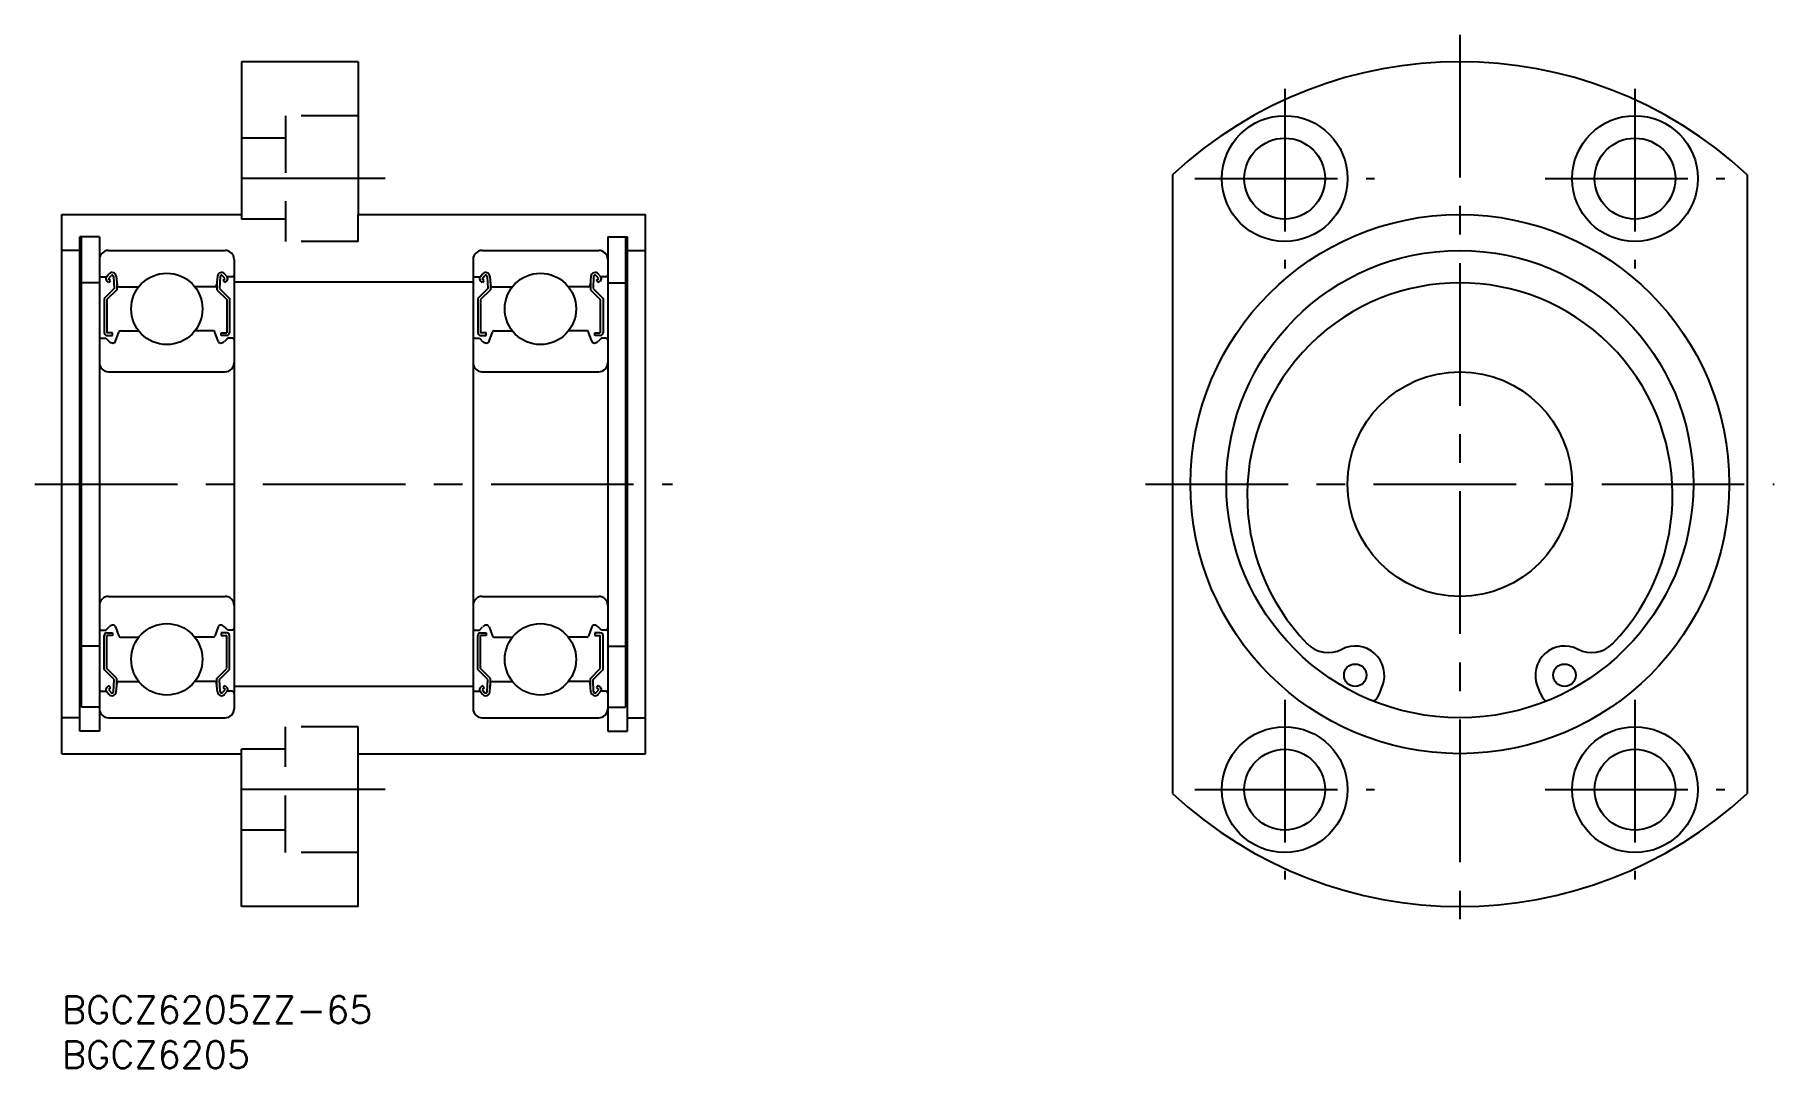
# Model space of a CAD drawing. Extents: x -3 to 191, y -8 to 107.
import ezdxf

# ---------------------------------------------------------------- set-up
doc = ezdxf.new("R2010")
doc.units = 0
doc.header["$LTSCALE"] = 0.5
doc.linetypes.add('CENTER', pattern=[50.8, 31.75, -6.35, 6.35, -6.35])
doc.linetypes.add('DASHED', pattern=[19.05, 12.7, -6.35])
for name, color, linetype in [('MSM_CENTER', 1, 'CENTER'), ('MSM_CONTINUOUS', 7, 'CONTINUOUS'), ('MSM_DASHED', 4, 'DASHED'), ('MSM_PART_NUMBER', 7, 'CONTINUOUS')]:
    doc.layers.add(name, color=color, linetype=linetype)
doc.styles.get("Standard").update_dxf_attribs({"font": 'txt.shx', "height": 3, "bigfont": 'bigfont.shx'})

# ---------------------------------------------------------------- blocks, each defined once
blk = doc.blocks.new('*U6')
at = {"layer": 'MSM_PART_NUMBER'}
blk.add_text('BGCZ6205ZZ-65', height=3, dxfattribs=at).set_placement((0, -3))
blk = doc.blocks.new('*U7')
at = {"layer": 'MSM_PART_NUMBER'}
blk.add_text('BGCZ6205', height=3, dxfattribs=at).set_placement((0, -8))

msp = doc.modelspace()

# ---------------------------------------------------------------- linework, layer by layer
at = {"layer": 'MSM_CENTER'}
for p, q in [((155.68, 107), (155.68, 7)), ((136.18, 101), (136.18, 81)), ((175.18, 101), (175.18, 81)), ((36, 91), (17, 91)), ((126.18, 91), (146.18, 91)), ((165.18, 91), (185.18, 91)), ((-3, 57), (68, 57)), ((120.68, 57), (190.68, 57)), ((136.18, 33), (136.18, 13)), ((175.18, 33), (175.18, 13)), ((36, 23), (17, 23)), ((126.18, 23), (146.18, 23)), ((165.18, 23), (185.18, 23))]:
    msp.add_line(p, q, dxfattribs=at)
at = {"layer": 'MSM_CONTINUOUS'}
for p, q in [((33, 104), (20, 104)), ((20, 104), (20, 87)), ((29.75, 104), (29.75, 104)), ((33, 104), (33, 87)), ((123.68, 91.42), (123.68, 22.58)), ((187.68, 91.42), (187.68, 22.58)), ((0, 27), (0, 87)), ((0, 87), (20, 87)), ((33, 87), (65, 87)), ((65, 27), (65, 87)), ((4.2, 84.5), (2, 84.5)), ((2, 29.5), (2, 84.5)), ((2.2, 32.18), (2.2, 84.5)), ((4.2, 84.5), (4.2, 29.5)), ((60.8, 84.5), (60.8, 29.5)), ((60.8, 84.5), (63, 84.5)), ((62.8, 32.18), (62.8, 84.5)), ((63, 29.5), (63, 84.5)), ((2, 83), (0, 83)), ((5.2, 83), (18.2, 83)), ((19.2, 82), (19.2, 32)), ((45.8, 82), (45.8, 32)), ((46.8, 83), (59.8, 83)), ((63, 83), (65, 83)), ((4.4, 80.05), (4.98, 80.05)), ((4.98, 80.05), (5.26, 80.39)), ((5.25, 79.43), (5.02, 79.63)), ((5.21, 79.86), (5.49, 80.19)), ((5.44, 79.66), (5.21, 79.86)), ((5.25, 79.43), (5.44, 79.66)), ((5.77, 80.1), (5.83, 78.75)), ((6.07, 80.13), (6.16, 79.13)), ((6.13, 79.48), (6.13, 78.63)), ((17.33, 80.13), (17.24, 79.13)), ((17.27, 79.48), (17.27, 78.63)), ((17.63, 80.1), (17.57, 78.75)), ((18.19, 79.86), (17.91, 80.19)), ((17.96, 79.66), (18.19, 79.86)), ((18.15, 79.43), (17.96, 79.66)), ((18.42, 80.05), (18.14, 80.39)), ((18.15, 79.43), (18.38, 79.63)), ((19, 80.05), (18.42, 80.05)), ((19.2, 79.5), (45.8, 79.5)), ((46, 80.05), (46.58, 80.05)), ((46.58, 80.05), (46.86, 80.39)), ((46.85, 79.43), (46.62, 79.63)), ((46.81, 79.86), (47.09, 80.19)), ((47.04, 79.66), (46.81, 79.86)), ((46.85, 79.43), (47.04, 79.66)), ((47.37, 80.1), (47.43, 78.75)), ((47.67, 80.13), (47.76, 79.13)), ((47.73, 79.48), (47.73, 78.63)), ((58.93, 80.13), (58.84, 79.13)), ((58.87, 79.48), (58.87, 78.63)), ((59.23, 80.1), (59.17, 78.75)), ((59.79, 79.86), (59.51, 80.19)), ((59.56, 79.66), (59.79, 79.86)), ((59.75, 79.43), (59.56, 79.66)), ((60.02, 80.05), (59.74, 80.39)), ((59.75, 79.43), (59.98, 79.63)), ((60.6, 80.05), (60.02, 80.05)), ((4.21, 79.4), (2.21, 79.4)), ((5.83, 78.75), (4.73, 77.65)), ((4.73, 77.65), (4.73, 73.85)), ((6.13, 78.63), (5.03, 77.53)), ((5.03, 77.53), (5.03, 73.85)), ((6.36, 78.95), (8.58, 78.95)), ((17.04, 78.95), (14.82, 78.95)), ((17.27, 78.63), (18.37, 77.53)), ((17.57, 78.75), (18.67, 77.65)), ((18.37, 77.53), (18.37, 73.85)), ((18.67, 77.65), (18.67, 73.85)), ((47.43, 78.75), (46.33, 77.65)), ((46.33, 77.65), (46.33, 73.85)), ((47.73, 78.63), (46.63, 77.53)), ((46.63, 77.53), (46.63, 73.85)), ((47.96, 78.95), (50.18, 78.95)), ((58.64, 78.95), (56.42, 78.95)), ((58.87, 78.63), (59.97, 77.53)), ((59.17, 78.75), (60.27, 77.65)), ((59.97, 77.53), (59.97, 73.85)), ((60.27, 77.65), (60.27, 73.85)), ((60.79, 79.4), (62.79, 79.4)), ((5.65, 73.85), (5.03, 73.85)), ((5.65, 73.55), (5.65, 73.85)), ((5.98, 72.9), (6.35, 73.92)), ((6.54, 74.05), (8.58, 74.05)), ((16.86, 74.05), (14.82, 74.05)), ((17.42, 72.9), (17.05, 73.92)), ((17.75, 73.55), (17.75, 73.85)), ((17.75, 73.85), (18.37, 73.85)), ((47.25, 73.85), (46.63, 73.85)), ((47.25, 73.55), (47.25, 73.85)), ((47.58, 72.9), (47.95, 73.92)), ((48.14, 74.05), (50.18, 74.05)), ((58.46, 74.05), (56.42, 74.05)), ((59.02, 72.9), (58.65, 73.92)), ((59.35, 73.55), (59.35, 73.85)), ((59.35, 73.85), (59.97, 73.85)), ((4.4, 73.25), (4.9, 73.25)), ((4.9, 73.25), (5.27, 72.88)), ((5.03, 73.55), (5.65, 73.55)), ((18.37, 73.55), (17.75, 73.55)), ((18.5, 73.25), (18.13, 72.88)), ((19, 73.25), (18.5, 73.25)), ((46, 73.25), (46.5, 73.25)), ((46.5, 73.25), (46.87, 72.88)), ((46.63, 73.55), (47.25, 73.55)), ((59.97, 73.55), (59.35, 73.55)), ((60.1, 73.25), (59.73, 72.88)), ((60.6, 73.25), (60.1, 73.25)), ((5.2, 69.5), (18.2, 69.5)), ((46.8, 69.5), (59.8, 69.5)), ((5.2, 44.5), (18.2, 44.5)), ((46.8, 44.5), (59.8, 44.5)), ((4.4, 40.75), (4.9, 40.75)), ((4.9, 40.75), (5.27, 41.12)), ((5.98, 41.1), (6.35, 40.08)), ((17.42, 41.1), (17.05, 40.08)), ((18.5, 40.75), (18.13, 41.12)), ((19, 40.75), (18.5, 40.75)), ((46, 40.75), (46.5, 40.75)), ((46.5, 40.75), (46.87, 41.12)), ((47.58, 41.1), (47.95, 40.08)), ((59.02, 41.1), (58.65, 40.08)), ((60.1, 40.75), (59.73, 41.12)), ((60.6, 40.75), (60.1, 40.75)), ((4.21, 38.98), (2.21, 38.98)), ((4.73, 36.35), (4.73, 40.15)), ((5.03, 40.45), (5.65, 40.45)), ((5.65, 40.15), (5.03, 40.15)), ((5.03, 36.47), (5.03, 40.15)), ((5.65, 40.45), (5.65, 40.15)), ((6.54, 39.95), (8.58, 39.95)), ((16.86, 39.95), (14.82, 39.95)), ((17.75, 40.45), (17.75, 40.15)), ((18.37, 40.45), (17.75, 40.45)), ((17.75, 40.15), (18.37, 40.15)), ((18.37, 36.47), (18.37, 40.15)), ((18.67, 36.35), (18.67, 40.15)), ((46.33, 36.35), (46.33, 40.15)), ((46.63, 40.45), (47.25, 40.45)), ((46.63, 36.47), (46.63, 40.15)), ((47.25, 40.15), (46.63, 40.15)), ((47.25, 40.45), (47.25, 40.15)), ((48.14, 39.95), (50.18, 39.95)), ((58.46, 39.95), (56.42, 39.95)), ((59.35, 40.45), (59.35, 40.15)), ((59.97, 40.45), (59.35, 40.45)), ((59.35, 40.15), (59.97, 40.15)), ((59.97, 36.47), (59.97, 40.15)), ((60.27, 36.35), (60.27, 40.15)), ((60.79, 38.98), (62.79, 38.98)), ((5.83, 35.25), (4.73, 36.35)), ((6.13, 35.37), (5.03, 36.47)), ((5.77, 33.9), (5.83, 35.25)), ((6.07, 33.87), (6.16, 34.87)), ((6.13, 34.52), (6.13, 35.37)), ((6.36, 35.05), (8.58, 35.05)), ((17.04, 35.05), (14.82, 35.05)), ((17.33, 33.87), (17.24, 34.87)), ((17.27, 35.37), (18.37, 36.47)), ((17.27, 34.52), (17.27, 35.37)), ((17.57, 35.25), (18.67, 36.35)), ((17.63, 33.9), (17.57, 35.25)), ((47.43, 35.25), (46.33, 36.35)), ((47.73, 35.37), (46.63, 36.47)), ((47.37, 33.9), (47.43, 35.25)), ((47.67, 33.87), (47.76, 34.87)), ((47.73, 34.52), (47.73, 35.37)), ((47.96, 35.05), (50.18, 35.05)), ((58.64, 35.05), (56.42, 35.05)), ((58.93, 33.87), (58.84, 34.87)), ((58.87, 35.37), (59.97, 36.47)), ((58.87, 34.52), (58.87, 35.37)), ((59.17, 35.25), (60.27, 36.35)), ((59.23, 33.9), (59.17, 35.25)), ((4.4, 33.95), (4.98, 33.95)), ((4.98, 33.95), (5.26, 33.61)), ((5.25, 34.57), (5.02, 34.37)), ((5.44, 34.34), (5.21, 34.14)), ((5.21, 34.14), (5.49, 33.81)), ((5.25, 34.57), (5.44, 34.34)), ((18.19, 34.14), (17.91, 33.81)), ((18.15, 34.57), (17.96, 34.34)), ((17.96, 34.34), (18.19, 34.14)), ((18.42, 33.95), (18.14, 33.61)), ((18.15, 34.57), (18.38, 34.37)), ((19, 33.95), (18.42, 33.95)), ((19.2, 34.5), (45.8, 34.5)), ((46, 33.95), (46.58, 33.95)), ((46.58, 33.95), (46.86, 33.61)), ((46.85, 34.57), (46.62, 34.37)), ((47.04, 34.34), (46.81, 34.14)), ((46.81, 34.14), (47.09, 33.81)), ((46.85, 34.57), (47.04, 34.34)), ((59.79, 34.14), (59.51, 33.81)), ((59.75, 34.57), (59.56, 34.34)), ((59.56, 34.34), (59.79, 34.14)), ((60.02, 33.95), (59.74, 33.61)), ((59.75, 34.57), (59.98, 34.37)), ((60.6, 33.95), (60.02, 33.95)), ((146.76, 33.78), (147.07, 34.57)), ((164.3, 34.57), (164.6, 33.78)), ((2, 31), (0, 31)), ((4.21, 32.18), (2.21, 32.18)), ((5.2, 31), (18.2, 31)), ((8.75, 31), (8.75, 31)), ((46.8, 31), (59.8, 31)), ((50.35, 31), (50.35, 31)), ((60.79, 32.18), (62.79, 32.18)), ((63, 31), (65, 31)), ((4.2, 29.5), (2, 29.5)), ((60.8, 29.5), (63, 29.5)), ((0, 27), (20, 27)), ((20, 10), (20, 27)), ((33, 27), (65, 27)), ((33, 10), (33, 27)), ((33, 10), (20, 10))]:
    msp.add_line(p, q, dxfattribs=at)
for centre, radius in [((136.18, 91), 7), ((175.18, 91), 7), ((136.18, 91), 4.5), ((175.18, 91), 4.5), ((155.68, 57), 30), ((155.68, 57), 26), ((11.7, 76.5), 3.97), ((53.3, 76.5), 3.97), ((155.68, 57), 12.5), ((11.7, 37.5), 3.97), ((53.3, 37.5), 3.97), ((144.03, 35.73), 1.25), ((167.33, 35.73), 1.25), ((136.18, 23), 7), ((175.18, 23), 7), ((136.18, 23), 4.5), ((175.18, 23), 4.5)]:
    msp.add_circle(centre, radius, dxfattribs=at)
for centre, radius, start, end in [((155.68, 57), 47, 47.0898, 132.9102), ((5.2, 82), 1, 90, 180), ((18.2, 82), 1, 0, 90), ((46.8, 82), 1, 90, 180), ((59.8, 82), 1, 0, 90), ((4.4, 80.25), 0.2, 180, 270), ((5.21, 79.86), 0.3, 139.9105, 229.9992), ((5.61, 80.09), 0.46, 4.9869, 139.9105), ((5.61, 80.09), 0.16, 2.3754, 139.9946), ((17.79, 80.09), 0.46, 40.0895, 175.0131), ((17.79, 80.09), 0.16, 40.0054, 177.6246), ((18.19, 79.86), 0.3, 310.0008, 40.0895), ((19, 80.25), 0.2, 270, 0), ((46, 80.25), 0.2, 180, 270), ((46.81, 79.86), 0.3, 139.9105, 229.9992), ((47.21, 80.09), 0.46, 4.9869, 139.9105), ((47.21, 80.09), 0.16, 2.3754, 139.9946), ((59.39, 80.09), 0.46, 40.0895, 175.0131), ((59.39, 80.09), 0.16, 40.0054, 177.6246), ((59.79, 79.86), 0.3, 310.0008, 40.0895), ((60.6, 80.25), 0.2, 270, 0), ((6.36, 79.15), 0.2, 184.9869, 270), ((17.04, 79.15), 0.2, 270, 355.0131), ((47.96, 79.15), 0.2, 184.9869, 270), ((58.64, 79.15), 0.2, 270, 355.0131), ((155.68, 55.72), 23.68, 315.8423, 224.1577), ((5.03, 73.85), 0.3, 180, 270), ((6.54, 73.85), 0.2, 90, 160.0304), ((16.86, 73.85), 0.2, 19.9696, 90), ((18.37, 73.85), 0.3, 270, 0), ((46.63, 73.85), 0.3, 180, 270), ((48.14, 73.85), 0.2, 90, 160.0304), ((58.46, 73.85), 0.2, 19.9696, 90), ((59.97, 73.85), 0.3, 270, 0), ((4.4, 73.05), 0.2, 90, 180), ((5.7, 73.3), 0.6, 225.0023, 272.8279), ((5.7, 73), 0.3, 265.4914, 340.0304), ((17.7, 73), 0.3, 199.9696, 274.5086), ((17.7, 73.3), 0.6, 267.1721, 314.9977), ((19, 73.05), 0.2, 0, 90), ((46, 73.05), 0.2, 90, 180), ((47.3, 73.3), 0.6, 225.0023, 272.8279), ((47.3, 73), 0.3, 265.4914, 340.0304), ((59.3, 73), 0.3, 199.9696, 274.5086), ((59.3, 73.3), 0.6, 267.1721, 314.9977), ((60.6, 73.05), 0.2, 0, 90), ((5.2, 70.5), 1, 180, 270), ((18.2, 70.5), 1, 270, 0), ((46.8, 70.5), 1, 180, 270), ((59.8, 70.5), 1, 270, 0), ((5.2, 43.5), 1, 90, 180), ((18.2, 43.5), 1, 0, 90), ((46.8, 43.5), 1, 90, 180), ((59.8, 43.5), 1, 0, 90), ((4.4, 40.95), 0.2, 180, 270), ((5.7, 40.7), 0.6, 87.1721, 134.9977), ((5.7, 41), 0.3, 19.9696, 94.5086), ((17.7, 41), 0.3, 85.4914, 160.0304), ((17.7, 40.7), 0.6, 45.0023, 92.8279), ((19, 40.95), 0.2, 270, 0), ((46, 40.95), 0.2, 180, 270), ((47.3, 40.7), 0.6, 87.1721, 134.9977), ((47.3, 41), 0.3, 19.9696, 94.5086), ((59.3, 41), 0.3, 85.4914, 160.0304), ((59.3, 40.7), 0.6, 45.0023, 92.8279), ((60.6, 40.95), 0.2, 270, 0), ((5.03, 40.15), 0.3, 90, 180), ((6.54, 40.15), 0.2, 199.9696, 270), ((16.86, 40.15), 0.2, 270, 340.0304), ((18.37, 40.15), 0.3, 0, 90), ((46.63, 40.15), 0.3, 90, 180), ((48.14, 40.15), 0.2, 199.9696, 270), ((58.46, 40.15), 0.2, 270, 340.0304), ((59.97, 40.15), 0.3, 0, 90), ((141.03, 41.5), 3.25, 224.1577, 297.5203), ((144.03, 35.73), 3.25, 338.9897, 117.5203), ((167.33, 35.73), 3.25, 62.4797, 201.0103), ((170.34, 41.5), 3.25, 242.4797, 315.8423), ((6.36, 34.85), 0.2, 90, 175.0131), ((17.04, 34.85), 0.2, 4.9869, 90), ((47.96, 34.85), 0.2, 90, 175.0131), ((58.64, 34.85), 0.2, 4.9869, 90), ((4.4, 33.75), 0.2, 90, 180), ((5.21, 34.14), 0.3, 130.0008, 220.0895), ((5.61, 33.91), 0.46, 220.0895, 355.0131), ((5.61, 33.91), 0.16, 220.0054, 357.6246), ((17.79, 33.91), 0.46, 184.9869, 319.9105), ((17.79, 33.91), 0.16, 182.3754, 319.9946), ((18.19, 34.14), 0.3, 319.9105, 49.9992), ((19, 33.75), 0.2, 0, 90), ((46, 33.75), 0.2, 90, 180), ((46.81, 34.14), 0.3, 130.0008, 220.0895), ((47.21, 33.91), 0.46, 220.0895, 355.0131), ((47.21, 33.91), 0.16, 220.0054, 357.6246), ((59.39, 33.91), 0.46, 184.9869, 319.9105), ((59.39, 33.91), 0.16, 182.3754, 319.9946), ((59.79, 34.14), 0.3, 319.9105, 49.9992), ((60.6, 33.75), 0.2, 0, 90), ((144.43, 34.68), 2.5, 312.2731, 338.9897), ((166.94, 34.68), 2.5, 201.0103, 227.7269), ((5.2, 32), 1, 180, 270), ((18.2, 32), 1, 270, 0), ((46.8, 32), 1, 180, 270), ((59.8, 32), 1, 270, 0), ((155.68, 57), 47, 227.0898, 312.9102)]:
    msp.add_arc(centre, radius, start, end, dxfattribs=at)
at = {"layer": 'MSM_DASHED'}
for p, q in [((33, 98), (24.9, 98)), ((24.9, 98), (24.9, 84)), ((24.9, 95.5), (20, 95.5)), ((20, 87), (20, 86.5)), ((24.9, 86.5), (20, 86.5)), ((33, 84), (33, 87)), ((33, 84), (24.9, 84)), ((33, 30), (24.9, 30)), ((24.9, 16), (24.9, 30)), ((33, 27), (33, 30)), ((20, 27), (20, 27.5)), ((24.9, 27.5), (20, 27.5)), ((24.9, 18.5), (20, 18.5)), ((33, 16), (24.9, 16))]:
    msp.add_line(p, q, dxfattribs=at)

# ---------------------------------------------------------------- block references
at = {"layer": 'MSM_CONTINUOUS'}
for name in ['*U6', '*U7']:
    msp.add_blockref(name, (0, 0), dxfattribs=at)

doc.saveas('drawing.dxf')
